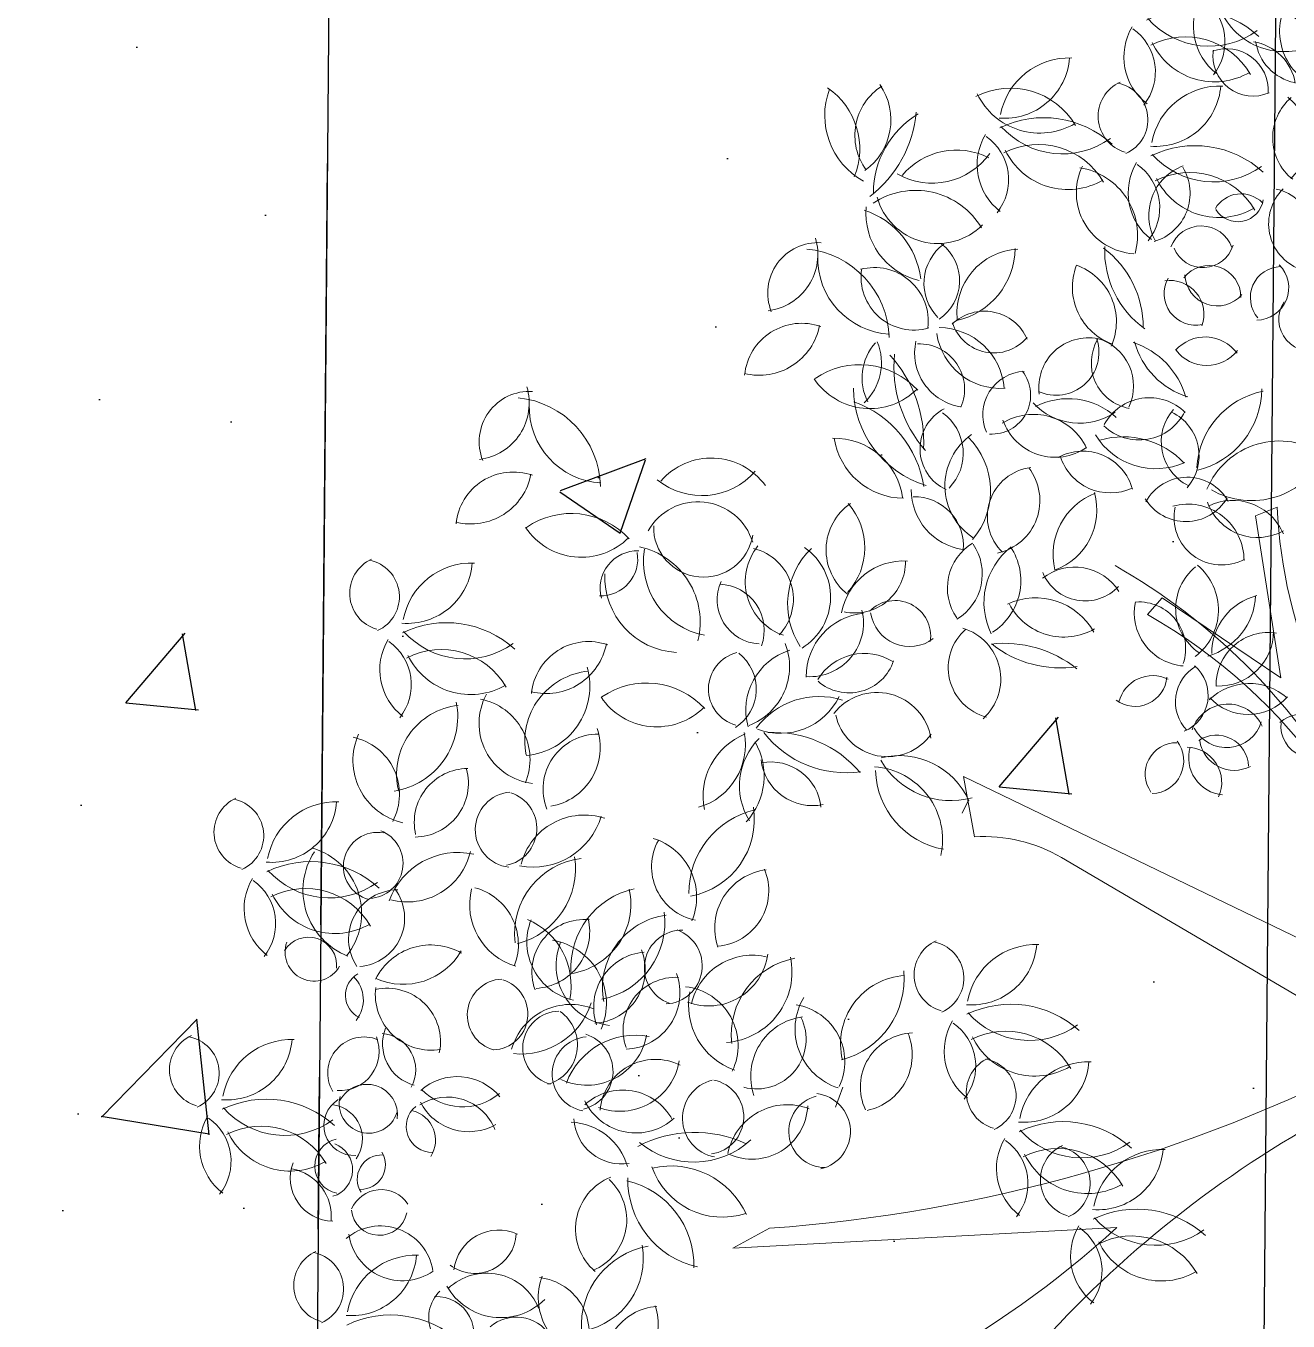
# Model space of a CAD drawing. Header units: millimetres. Extents: x 793 to 3159, y 750 to 2095.
# Drawn here: x 1288.646 to 1291.277, y 969.64 to 972.34 of the extents above; entities that cross this region are included whole.
import ezdxf

# ---------------------------------------------------------------- set-up
doc = ezdxf.new("R2010")
doc.units = ezdxf.units.MM
doc.linetypes.add('CENTER', pattern=[50.8, 31.75, -6.35, 6.35, -6.35])
doc.linetypes.add('CONTINUA', pattern=[0])
for name, color, linetype in [('A-MUEBLE', 9, 'Continuous'), ('A-PISOS', 252, 'Continuous'), ('A-TEXTO', 2, 'Continuous'), ('A-VEGETACION', 65, 'Continuous')]:
    doc.layers.add(name, color=color, linetype=linetype)
doc.layers.add('JUNTA DE CONTROL', color=7, linetype='Continuous', true_color=0xf43e0b)

# ---------------------------------------------------------------- blocks, each defined once
blk = doc.blocks.new('A$C15914C01')
at = {"layer": 'A-PISOS', "linetype": 'CONTINUA', "ltscale": 0.5}
h = blk.add_hatch(dxfattribs=at)
h.set_pattern_fill('AR-CONC', color=250, scale=0.01)
h.set_pattern_definition([(50, (-2174.8441, -711.9263), (1.8218467, -0.1593909), [0.1905, -2.0955]), (355, (-2174.8441, -711.9263), (-0.3524342, 1.9105685), [0.1524, -1.6764058]), (100.451445, (-2174.6923, -711.9396), (1.4694125, 1.7511775), [0.1619001, -1.7809024]), (46.1842, (-2174.844, -711.4183), (2.7107904, -0.4204233), [0.28575, -3.14325]), (96.63556, (-2174.6182, -711.4533), (2.3740413, 2.4742612), [0.2428502, -2.671356]), (351.18415, (-2174.844, -711.4183), (2.3740413, 2.4742612), [0.2285997, -2.5145973]), (21, (-2174.5901, -711.5453), (1.5161439, -1.022652), [0.1905, -2.0955]), (326, (-2174.5901, -711.5453), (0.6180203, 1.8418797), [0.1524, -1.6764]), (71.451445, (-2174.4638, -711.6305), (2.1341642, 0.8192277), [0.1619001, -1.7808994]), (37.5, (-2174.8441, -711.9263), (0.03088603, 0.84555039), [0, -1.65608, 0, -1.7018, 0, -1.68275]), (7.5, (-2174.8441, -711.9263), (0.66819663, 1.00180575), [0, -0.97028, 0, -1.61798, 0, -0.64135]), (327.5, (-2175.4105, -711.9263), (1.35590595, -0.05728744), [0, -0.635, 0, -1.9812, 0, -2.6289]), (317.5, (-2175.6645, -711.9263), (1.4812918, 0.2542649), [0, -0.8255, 0, -1.31572, 0, -1.8669])])
h.paths.add_polyline_path([(112.8168, -1.0022), (103.8168, -1.0012), (103.8168, -4.9051), (105.6526, -4.9051), (105.6526, -6.7051), (103.8168, -6.7051), (103.8164, -11.0577), (105.703, -11.0577), (105.7035, -23.5595), (105.5039, -23.5606), (105.504, -28.3052), (105.7174, -28.3076), (105.6917, -33.5263), (112.7332, -33.5285), (112.7377, -31.8357), (112.8168, -31.8361), (112.8168, -30.3928), (111.2788, -30.3928), (111.2788, -29.2428), (110.7788, -29.2428), (110.7788, -24.9928), (111.2788, -24.9928), (111.2788, -24.3928), (112.8168, -24.3928), (112.8168, -20.9354), (111.7938, -20.9354), (111.7938, -12.6454), (112.8168, -12.6454)])
at = {"layer": 'A-PISOS', "color": 250, "linetype": 'CONTINUA', "ltscale": 0.5}
blk.add_line((109.8168, -5.2046), (109.8168, -33.5304), dxfattribs=at)
blk = doc.blocks.new('XR-CONJUNTO$0$A$C458D45B7')
at = {"lineweight": 0, "extrusion": (-2.43104e-07, -5.45806e-06, 1)}
for p, q in [((-0.995, 0.4864), (-0.9832, 0.5121)), ((-1.2482, -0.1317), (-1.2336, -0.0892))]:
    blk.add_line(p, q, dxfattribs=at)
blk.add_lwpolyline([(0.1057, -1.746), (0.1681, -1.7494, -0.110183), (-0.0866, -0.95, -0.110183), (0.0225, -0.1181, 0.069274), (0.0548, -0.1083, -0.159056), (0.3751, -0.5382), (0.4313, -0.5098), (0.2694, -0.2414), (0.6188, -0.3643), (0.5483, -0.2962, -0.129481), (0.1024, -0.068, 0.184379), (0.1254, 0.0127), (0.8832, -0.1415), (0.8943, -0.0784), (0.1156, 0.0518, -0.487233), (0.1075, 0.0667, -0.157099), (0.4909, 0.4325), (0.4557, 0.4846), (0.2096, 0.2904), (0.2879, 0.6525), (0.2292, 0.5741, -0.1274), (0.063, 0.1098, -1.508538), (0.0487, 0.1166), (-0.0409, 1.3604), (-0.1014, 1.2588), (-0.0393, 0.4627, -0.187108), (-0.3498, 1.1361), (-0.3949, 1.1174), (-0.3356, 0.7801), (-0.586, 0.9428), (-0.6161, 0.9071, -0.222061), (-0.0345, 0.1193), (-0.0367, 0.1218), (-0.9935, 0.563), (-0.9683, 0.4373, -0.148996), (-0.7862, 0.3977), (-0.1177, 0.0214, -0.61159), (-0.1188, -0.006, -0.101655), (-1.381, -0.3864), (-1.4565, -0.4291), (-0.657, -0.3716, -0.12496), (-1.5382, -0.8654), (-1.5037, -0.924), (-0.968, -0.7054), (-1.2263, -1.1913), (-1.1801, -1.2004, -0.176723), (-0.0978, -0.0662, 0.164875), (-0.0374, -0.112, -0.122319), (-0.6656, -1.3725), (-0.6394, -1.3961), (-0.165, -0.7555, -0.101541), (-0.347, -1.7346), (-0.3067, -1.749), (-0.1198, -1.2235), (0.1057, -1.746)], format="xyb", close=True, dxfattribs=at)
at = {"lineweight": 0, "extrusion": (2.43104e-07, 5.45806e-06, -1)}
for centre, major_axis, start_param, end_param in [((-0.2372, 2.1306), (0.0929, 0.0846, 0), 2.963691, 4.711116), ((-0.4172, 2.0758), (0.0619, 0.0564, 0), 1.882964, 4.009811), ((-0.4714, 2.0024), (0.0589, -0.0646, 0), 3.521134, 5.485211), ((-0.4325, 2.0004), (0.0716, -0.0786, 0), 4.02893, 5.260687), ((-0.3105, 2.1233), (0.0764, 0.0696, 0), 2.495781, 3.712279), ((-0.9355, 2.0725), (0.0917, -0.1007, 0), -0.777492, 0.800951), ((-0.7983, 1.9196), (0.0977, -0.1073, 0), 2.477681, 3.902549), ((-1.1219, 1.8971), (0.0823, -0.0904, 0), 1.663538, 3.291746), ((-1.2998, 1.9265), (0.0962, 0.0876, 0), 0.12096, 1.668935), ((-0.9188, 1.843), (0.1055, -0.1158, 0), 3.38331, 4.908592), ((-0.6597, 1.9456), (0.0578, 0.0526, 0), 2.569534, 5.006064), ((-0.7114, 1.9376), (0.0521, -0.0572, 0), 4.051015, 6.582941), ((-0.6194, 2.0197), (0.0917, -0.1007, 0), -0.777492, 0.800951), ((-0.4822, 1.8669), (0.0977, -0.1073, 0), 2.477681, 3.902549), ((-1.152, 1.9381), (0.1152, 0.1049, 0), 2.795095, 4.221359), ((-1.3878, 1.8644), (0.1039, -0.1141, 0), 4.462982, 5.82067), ((-0.8615, 2.0515), (0.0974, -0.107, 0), 0.190237, 1.841773), ((-0.2631, 1.9078), (0.0742, -0.0815, 0), 1.389785, 3.157191), ((-0.4105, 1.9023), (0.0749, -0.0822, 0), 4.528164, 6.260856), ((-1.3634, 1.9626), (0.1662, -0.1825, 0), -0.763834, 0.071768), ((-0.8471, 1.7282), (0.156, 0.1421, 0), 4.983233, 6.17178), ((-1.009, 1.7783), (0.131, -0.1438, 0), 2.296813, 3.315554), ((-0.814, 2.036), (0.1269, 0.1155, 0), 1.666781, 3.133707), ((-0.8653, 1.841), (0.0909, 0.0828, 0), 2.943806, 4.400315), ((-1.0319, 1.8066), (0.0813, 0.074, 0), 6.042078, 7.680112), ((-0.8582, 1.7264), (0.1055, -0.1158, 0), 3.38331, 4.908592), ((-0.5311, 1.6755), (0.156, 0.1421, 0), 4.983233, 6.17178), ((-1.0291, 1.7206), (0.0995, -0.1093, 0), 2.987152, 4.333632), ((-0.8009, 1.9349), (0.0974, -0.107, 0), 0.190237, 1.841773), ((-0.498, 1.9833), (0.1269, 0.1155, 0), 1.666781, 3.133707), ((-1.0838, 1.9455), (0.0991, -0.1088, 0), -0.235546, 1.240656), ((-0.653, 1.7863), (0.0858, -0.0942, 0), 0.781255, 2.741725), ((-0.5493, 1.7883), (0.0909, 0.0828, 0), 2.943806, 4.400315), ((-0.7159, 1.7539), (0.0813, 0.074, 0), 6.042078, 7.680112), ((-0.5178, 1.7413), (0.0819, 0.0746, 0), 3.373512, 5.073607), ((-0.5421, 1.6737), (0.1055, -0.1158, 0), 3.38331, 4.908592), ((-0.6478, 1.7849), (0.0704, -0.0773, 0), -1.40138, 0.435272), ((-0.7937, 1.6949), (0.096, -0.1054, 0), 4.01839, 5.703394), ((-0.4848, 1.8822), (0.0974, -0.107, 0), 0.190237, 1.841773), ((-1.1128, 1.6223), (0.1187, 0.1081, 0), 4.848797, 6.466165), ((-0.4359, 1.7257), (0.0419, -0.046, 0), 2.826188, 4.650454), ((-0.2766, 1.7286), (0.0686, -0.0753, 0), 1.097202, 3.081073), ((-0.3848, 1.6998), (0.0683, -0.0751, 0), 4.086773, 6.202249), ((-1.0695, 1.804), (0.097, 0.0883, 0), 1.500249, 3.596824), ((-0.4438, 1.7833), (0.0397, 0.0362, 0), 0.868721, 3.311423), ((-1.0739, 1.736), (0.1068, 0.0973, 0), 2.523636, 3.952007), ((-1.273, 1.5741), (0.1281, 0.1167, 0), 5.751999, 6.8786), ((-0.5176, 1.6517), (0.0501, 0.0456, 0), 4.224988, 6.658395), ((-1.4355, 1.6437), (0.0877, 0.0799, 0), 0.433013, 2.162826), ((-0.5147, 1.6977), (0.0439, -0.0482, 0), -0.56334, 1.901924), ((-1.3147, 1.5651), (0.0708, -0.0777, 0), 1.912634, 3.921497), ((-1.3553, 1.4666), (0.1282, -0.1407, 0), 3.959959, 5.407863), ((-0.9938, 1.5913), (0.068, -0.0746, 0), 1.509031, 3.230067), ((-1.1165, 1.5946), (0.0711, 0.0647, 0), 6.086583, 7.987859), ((-0.8905, 1.5304), (0.0904, -0.0993, 0), 2.180836, 3.805257), ((-1.0613, 1.664), (0.1148, 0.1045, 0), 0.729589, 2.076019), ((-0.8419, 1.502), (0.1388, -0.1524, 0), 4.502869, 5.43636), ((-0.5182, 1.668), (0.1486, 0.1354, 0), 2.914364, 3.903954), ((-1.1585, 1.6403), (0.1171, 0.1066, 0), 2.346008, 3.897533), ((-1.1966, 1.5079), (0.0832, 0.0758, 0), 5.174415, 7.124419), ((-0.6595, 1.5891), (0.0929, 0.0846, 0), 2.627043, 4.223783), ((-0.8165, 1.5144), (0.0838, -0.0921, 0), 4.193796, 5.852843), ((-0.4997, 1.5714), (0.0445, -0.0489, 0), 2.944219, 5.44265), ((-0.3491, 1.5731), (0.0478, 0.0436, 0), 3.148251, 5.403679), ((-0.4013, 1.5925), (0.0497, 0.0453, 0), 6.214944, 8.566879), ((-1.1158, 1.6017), (0.0814, 0.0742, 0), 2.006107, 4.023111), ((-0.528, 1.5782), (0.0442, -0.0486, 0), 0.500448, 2.802096), ((-0.5802, 1.5341), (0.0521, 0.0474, 0), 5.268129, 7.350204), ((-0.4837, 1.6205), (0.0498, 0.0453, 0), 1.422714, 3.822562), ((-0.2882, 1.5286), (0.0442, -0.0485, 0), 0.255526, 2.887943), ((-0.9659, 1.4359), (0.0722, 0.0658, 0), 4.673764, 6.588465), ((-1.4365, 1.5191), (0.0859, -0.0944, 0), -0.662987, 0.966479), ((-1.3455, 1.3817), (0.0886, 0.0806, 0), 3.960448, 5.771942), ((-1.0597, 1.3608), (0.1011, 0.0921, 0), 5.439001, 6.928596), ((-0.9481, 1.5375), (0.061, -0.067, 0), -0.150992, 1.981102), ((-0.7482, 1.3789), (0.0762, 0.0694, 0), 3.722819, 5.63009), ((-0.5052, 1.4057), (0.0555, -0.061, 0), 3.014721, 4.80292), ((-1.1108, 1.3917), (0.0808, 0.0736, 0), 3.386603, 4.597162), ((-1.2939, 1.4198), (0.0841, 0.0766, 0), 0.322787, 1.54187), ((-0.9978, 1.4459), (0.084, 0.0765, 0), 2.436245, 4.083302), ((-1.1007, 1.3682), (0.0639, -0.0701, 0), 3.828768, 5.840055), ((-0.9337, 1.5074), (0.0992, 0.0904, 0), 2.220183, 3.713936), ((-0.8167, 1.4505), (0.0603, -0.0662, 0), -1.159685, 1.145202), ((-0.6463, 1.4317), (0.0714, 0.0651, 0), 2.477016, 4.406547), ((-0.7569, 1.3812), (0.0694, -0.0762, 0), 4.137529, 5.870655), ((-0.704, 1.3144), (0.1119, -0.1229, 0), 4.171907, 5.160271), ((-0.4956, 1.5206), (0.1106, -0.1214, 0), 1.015052, 2.030709), ((-0.5034, 1.5093), (0.0542, -0.0596, 0), -0.192693, 1.638897), ((-1.2224, 1.2529), (0.1215, 0.1107, 0), 4.829964, 6.260834), ((-1.3566, 1.2537), (0.1802, -0.1979, 0), 4.689281, 5.487505), ((-0.8903, 1.4189), (0.1777, -0.1951, 0), 1.569254, 2.391962), ((-0.8763, 1.3191), (0.0611, -0.0671, 0), 1.879129, 3.811135), ((-0.949, 1.3586), (0.0599, 0.0546, 0), 0.054114, 2.354051), ((-1.205, 1.4659), (0.1033, 0.094, 0), 1.507007, 3.274527), ((-0.5633, 1.3809), (0.1309, 0.1192, 0), 0.733394, 2.059133), ((-1.9106, 1.2442), (0.0708, -0.0777, 0), 1.912634, 3.921497), ((-2.0314, 1.3228), (0.0877, 0.0799, 0), 0.433013, 2.162826), ((-1.0243, 1.3738), (0.1579, 0.1438, 0), 2.583302, 3.854955), ((-0.787, 1.2057), (0.1099, 0.1001, 0), 4.957677, 6.173301), ((-0.6187, 1.2527), (0.0789, 0.0718, 0), 4.358962, 6.212976), ((-0.3474, 1.2096), (0.1268, 0.1155, 0), 3.913737, 5.238547), ((-1.9513, 1.1457), (0.1282, -0.1407, 0), 3.959959, 5.407863), ((-1.3079, 1.1276), (0.1656, 0.1508, 0), 5.778144, 6.851017), ((-1.0024, 1.2462), (0.0696, 0.0634, 0), 2.725223, 4.948788), ((-0.8592, 1.1981), (0.0824, -0.0904, 0), 3.301613, 4.995181), ((-0.767, 1.4362), (0.0892, -0.098, 0), 0.126513, 1.545739), ((-0.6424, 1.3776), (0.0718, -0.0789, 0), -0.389637, 1.478935), ((-0.4919, 1.2698), (0.0755, 0.0688, 0), 2.758842, 4.586416), ((-0.6154, 1.2384), (0.0679, -0.0745, 0), 4.313629, 6.154081), ((-1.7544, 1.3194), (0.1171, 0.1066, 0), 2.346008, 3.897533), ((-1.1102, 1.2347), (0.07, -0.0768, 0), 4.485205, 6.206033), ((-0.8168, 1.3464), (0.0849, 0.0773, 0), 1.683404, 3.531065), ((-0.9137, 1.1706), (0.0958, 0.0873, 0), 2.860422, 4.82661), ((-1.1043, 1.1567), (0.1156, 0.1052, 0), 6.209025, 7.712616), ((-0.6071, 1.3584), (0.0989, -0.1086, 0), 0.294169, 1.747426), ((-0.67, 1.1032), (0.1171, -0.1285, 0), 3.576093, 4.681646), ((-0.3449, 1.1103), (0.1211, 0.1103, 0), 4.257347, 6.034635), ((-1.2724, 1.12), (0.1058, 0.0963, 0), 5.403044, 6.867191), ((-1.1305, 1.2878), (0.1089, 0.0992, 0), 2.299701, 3.713789), ((-0.7554, 1.1381), (0.0794, 0.0723, 0), 4.933114, 6.739463), ((-0.4065, 1.3168), (0.1132, -0.1243, 0), -0.424739, 1.243343), ((-1.5286, 1.0775), (0.094, -0.1032, 0), 3.007891, 4.802385), ((-0.7001, 1.2689), (0.0737, -0.0809, 0), 0.29539, 1.986601), ((-1.5522, 1.2853), (0.1086, 0.0989, 0), 1.431238, 2.976463), ((-0.8507, 1.1073), (0.0693, -0.0761, 0), 1.484213, 3.740786), ((-0.9567, 1.1387), (0.0754, -0.0828, 0), -1.507027, 0.507296), ((-0.5369, 1.0974), (0.0658, -0.0722, 0), 2.786116, 4.927942), ((-2.0324, 1.1982), (0.0859, -0.0944, 0), -0.662987, 0.966479), ((-1.9414, 1.0608), (0.0886, 0.0806, 0), 3.960448, 5.771942), ((-0.9869, 1.1611), (0.0852, -0.0935, 0), 0.871539, 2.291423), ((-1.1048, 1.0417), (0.0689, -0.0757, 0), 3.841411, 5.517894), ((-0.6777, 1.0309), (0.0927, -0.1017, 0), 2.059504, 3.492689), ((-0.8596, 1.1211), (0.0902, -0.099, 0), -1.122903, 0.372254), ((-0.5413, 1.2019), (0.067, -0.0735, 0), -0.319303, 1.742731), ((-0.5342, 1.0219), (0.0789, -0.0866, 0), 3.594028, 5.438478), ((-0.3918, 1.1823), (0.0816, 0.0743, 0), 1.780436, 3.521944), ((-0.4409, 1.0338), (0.0849, 0.0773, 0), 4.975327, 6.602725), ((-1.8183, 0.932), (0.1215, 0.1107, 0), 4.829964, 6.260834), ((-1.5552, 1.0062), (0.0882, 0.0803, 0), 4.376918, 6.706693), ((-1.1709, 1.0321), (0.0792, -0.087, 0), 1.388174, 3.260866), ((-1.3462, 1.0335), (0.0931, -0.1023, 0), 4.706547, 6.175138), ((-0.4653, 1.1127), (0.0669, -0.0734, 0), 0.220103, 2.505457), ((-1.8009, 1.145), (0.1033, 0.094, 0), 1.507007, 3.274527), ((-1.5448, 1.0724), (0.07, -0.0769, 0), -0.68977, 2.320487), ((-1.7087, 0.8718), (0.1187, 0.1081, 0), 5.646964, 7.247292), ((-1.3376, 0.9627), (0.0874, 0.0796, 0), 2.623712, 4.545795), ((-1.4637, 0.924), (0.0733, -0.0805, 0), 4.103585, 6.187534), ((-1.2062, 0.9183), (0.1081, -0.1187, 0), 1.708503, 3.098877), ((-1.4021, 0.9296), (0.0841, -0.0923, 0), 4.461105, 6.452023), ((-0.9253, 0.9573), (0.0806, 0.0734, 0), 3.252058, 4.890122), ((-1.0725, 0.9836), (0.0744, -0.0817, 0), -1.448474, 0.171544), ((-0.8112, 0.9288), (0.0985, -0.1082, 0), 1.831021, 3.199634), ((-1.0088, 0.9708), (0.0857, -0.0941, 0), -1.436373, 0.154478), ((-1.6798, 0.9428), (0.0579, 0.0528, 0), 3.59556, 5.460531), ((-1.758, 1.0028), (0.052, -0.0571, 0), -1.020319, 0.753739), ((-1.5119, 1.0019), (0.116, 0.1056, 0), 2.481573, 4.024265), ((-1.1243, 0.8789), (0.0882, -0.0968, 0), 2.464608, 3.925538), ((-1.2285, 1.0053), (0.0712, -0.0782, 0), -0.876513, 0.931251), ((-0.7677, 0.8949), (0.0731, -0.0803, 0), 3.198476, 4.872149), ((-1.2994, -0.1212), (0.8654, -0.9503, 0), 4.378102, 4.910694), ((-0.4465, 0.923), (0.0749, -0.0823, 0), 1.32027, 3.186102), ((-0.5895, 0.9174), (0.0895, 0.0815, 0), 6.126458, 7.932014), ((-2.2017, 0.923), (0.0578, 0.0526, 0), 2.569534, 5.006064), ((-2.2534, 0.9149), (0.0521, -0.0572, 0), 4.051015, 6.582941), ((-2.1614, 0.9971), (0.0917, -0.1007, 0), -0.777492, 0.800951), ((-2.0242, 0.8443), (0.0977, -0.1073, 0), 2.477681, 3.902549), ((-0.7486, 1.0286), (0.0705, 0.0642, 0), 1.468367, 3.471663), ((-1.5907, 0.9688), (0.1171, 0.1066, 0), 2.346008, 3.897533), ((-1.4213, 0.9238), (0.0622, -0.0683, 0), 0.774082, 2.712763), ((-1.5101, 0.8588), (0.0644, -0.0707, 0), 3.891716, 5.781765), ((-0.8473, 0.8001), (0.102, 0.0929, 0), 4.995087, 6.501391), ((-0.5291, 0.9546), (0.0926, -0.1017, 0), -0.802808, 0.441154), ((-0.3565, 0.8309), (0.0837, -0.0919, 0), 2.2894, 3.618387), ((-1.1416, 0.8526), (0.055, 0.0501, 0), 4.642334, 7.153075), ((-0.7921, 0.9853), (0.0947, 0.0863, 0), 1.770281, 3.378964), ((-0.5325, 0.9125), (0.0823, 0.075, 0), 2.376211, 4.070976), ((-0.6329, 0.8358), (0.0657, -0.0721, 0), 3.796937, 5.756321), ((-1.1915, 0.7669), (0.0989, 0.0901, 0), 3.859278, 5.326746), ((-1.3201, 0.8772), (0.083, 0.0756, 0), 0.485033, 2.348613), ((-1.1122, 0.9137), (0.0553, -0.0607, 0), 0.075932, 2.150784), ((-2.073, 0.6529), (0.156, 0.1421, 0), 4.983233, 6.17178), ((-0.9236, 0.7908), (0.0783, 0.0713, 0), 2.537905, 4.724515), ((-1.0304, 0.7652), (0.0746, -0.0819, 0), 4.155282, 6.27321), ((-0.3606, 0.7645), (0.0814, 0.0741, 0), 3.845357, 5.580639), ((-0.4679, 0.8761), (0.0776, -0.0852, 0), -0.841343, 0.75028), ((-2.0399, 0.9606), (0.1269, 0.1155, 0), 1.666781, 3.133707), ((-0.9096, 0.5988), (0.1798, 0.1637, 0), 5.321024, 6.105533), ((-0.7999, 1.0231), (0.1551, -0.1703, 0), 0.56769, 1.386681), ((-2.0913, 0.7657), (0.0909, 0.0828, 0), 2.943806, 4.400315), ((-2.2578, 0.7313), (0.0813, 0.074, 0), 6.042078, 7.680112), ((-2.0841, 0.651), (0.1055, -0.1158, 0), 3.38331, 4.908592), ((-1.8687, 0.8476), (0.0859, -0.0944, 0), -0.662987, 0.966479), ((-1.7777, 0.7102), (0.0886, 0.0806, 0), 3.960448, 5.771942), ((-1.4502, 0.7368), (0.0579, 0.0527, 0), 2.56896, 5.189701), ((-1.5233, 0.7352), (0.0699, 0.0637, 0), 6.091264, 8.002318), ((-1.319, 0.6954), (0.0881, -0.0967, 0), 2.021869, 3.557154), ((-1.4919, 0.7831), (0.0973, 0.0886, 0), 0.348363, 1.921752), ((-1.2031, 0.7027), (0.0835, 0.076, 0), 4.405561, 5.99158), ((-2.0268, 0.8596), (0.0974, -0.107, 0), 0.190237, 1.841773), ((-1.2371, 0.8308), (0.066, -0.0725, 0), -0.528936, 1.44036), ((-0.4695, 0.7279), (0.0631, 0.0575, 0), 3.093643, 4.913444), ((-0.568, 0.7397), (0.0601, 0.0547, 0), 6.142274, 8.177719), ((-1.7627, 0.6224), (0.1084, 0.0988, 0), 3.669788, 5.33772), ((-1.9208, 0.7342), (0.1072, 0.0976, 0), 0.442262, 2.206763), ((-1.6546, 0.5814), (0.1215, 0.1107, 0), 4.829964, 6.260834), ((-0.64, 0.782), (0.0449, -0.0493, 0), -0.767638, 1.35419), ((-0.6021, 0.7082), (0.0485, -0.0532, 0), 2.531519, 4.330464), ((-0.3992, 0.6485), (0.08, -0.0879, 0), 3.083668, 4.58896), ((-1.2947, 0.5609), (0.1099, -0.1207, 0), 2.931222, 4.165062), ((-1.175, 0.6208), (0.0842, 0.0767, 0), 4.522013, 6.842572), ((-0.4046, 0.8123), (0.0738, -0.081, 0), -0.123645, 1.540151), ((-1.8791, 0.6577), (0.0933, 0.085, 0), 2.40732, 4.363917), ((-2.0263, 0.5794), (0.0866, -0.0951, 0), 4.058135, 5.821951), ((-1.6372, 0.7944), (0.1033, 0.094, 0), 1.507007, 3.274527), ((-1.3789, 0.7812), (0.1001, 0.0911, 0), 1.169823, 2.653237), ((-0.4438, 0.6455), (0.0579, 0.0527, 0), 4.184928, 6.579797), ((-0.2886, 0.6341), (0.0527, 0.048, 0), 4.72306, 6.97036), ((-2.031, 0.549), (0.1066, 0.0971, 0), 3.614858, 5.324604), ((-2.207, 0.6655), (0.1058, -0.1161, 0), -1.044216, 0.564097), ((-1.1544, 0.7122), (0.0821, 0.0748, 0), 1.33266, 3.64214), ((-0.448, 0.709), (0.0512, -0.0562, 0), -0.553543, 1.806438), ((-0.2677, 0.6813), (0.0491, 0.0447, 0), 1.390878, 3.965269), ((-1.8764, 0.6077), (0.084, -0.0923, 0), -1.172702, 0.548866), ((-1.3859, 0.4132), (0.1577, -0.1732, 0), 3.805634, 4.734842), ((-0.467, 0.5911), (0.0499, 0.0454, 0), 4.855946, 6.96347), ((-2.1336, 0.5756), (0.0897, -0.0984, 0), 0.939726, 2.715407), ((-2.2892, 0.5026), (0.0814, -0.0893, 0), 4.062449, 5.922904), ((-1.7543, 0.5224), (0.0851, 0.0775, 0), 3.49197, 5.441026), ((-1.3953, 0.5139), (0.0945, -0.1038, 0), 2.094299, 3.479864), ((-1.5856, 0.6185), (0.0918, -0.1008, 0), -1.038185, 0.431861), ((-1.3219, 0.5377), (0.0932, -0.1023, 0), 1.735743, 3.08508), ((-1.5511, 0.5541), (0.0956, -0.105, 0), -1.374011, -0.106904), ((-1.2427, 0.7828), (0.1459, -0.1602, 0), 0.576584, 1.630167), ((-0.5502, 0.5762), (0.0437, -0.048, 0), 1.66898, 3.880303), ((-0.6035, 0.6024), (0.046, -0.0505, 0), -1.501293, 0.682109), ((-0.5286, 0.559), (0.0543, 0.0494, 0), 5.447315, 7.423476), ((-0.4468, 0.6123), (0.0579, 0.0527, 0), 2.388416, 4.14107), ((-0.431, 0.6584), (0.0537, 0.0489, 0), 1.806584, 3.716335), ((-1.126, 0.4438), (0.1078, -0.1184, 0), 3.628927, 5.00712), ((-1.3093, 0.6043), (0.0727, -0.0798, 0), 0.510549, 2.173634), ((-1.3938, 0.4807), (0.0708, -0.0777, 0), 3.680969, 5.33081), ((-1.1874, 0.4272), (0.1129, 0.1028, 0), 5.505124, 7.21995), ((-1.0048, 0.5807), (0.1277, 0.1163, 0), 2.469871, 3.829802), ((-1.0221, 0.6813), (0.114, -0.1251, 0), 0.456973, 1.764511), ((-2.0245, 0.4486), (0.0829, 0.0755, 0), 3.634893, 5.426724), ((-2.1377, 0.5282), (0.0831, 0.0757, 0), 0.456725, 2.280221), ((-1.9306, 0.4349), (0.0529, -0.0581, 0), 0.8313, 3.777278), ((-2.4755, 0.4198), (0.0578, 0.0526, 0), 2.569534, 5.006064), ((-2.5272, 0.4117), (0.0521, -0.0572, 0), 4.051015, 6.582941), ((-2.4352, 0.4939), (0.0917, -0.1007, 0), -0.777492, 0.800951), ((-2.298, 0.3411), (0.0977, -0.1073, 0), 2.477681, 3.902549), ((-1.9592, 0.4368), (0.0578, 0.0526, 0), 5.742434, 8.380981), ((-1.5906, 0.4624), (0.1096, -0.1203, 0), -1.007912, 0.539339), ((-1.8908, 0.5069), (0.1006, -0.1105, 0), -0.557673, 0.903433), ((-1.7798, 0.332), (0.0917, -0.1007, 0), 2.542349, 4.180904), ((-1.3838, 0.3125), (0.1316, 0.1198, 0), 3.858538, 5.206055), ((-2.2117, 0.3532), (0.0525, 0.0478, 0), 2.544793, 5.610841), ((-2.2315, 0.3591), (0.0541, 0.0492, 0), 5.802789, 8.527903), ((-1.5272, 0.3648), (0.0836, 0.0762, 0), 2.482899, 4.371926), ((-1.6734, 0.2989), (0.0948, 0.0863, 0), 5.731832, 7.400577), ((-2.2189, 0.3033), (0.0991, -0.1088, 0), 1.094465, 2.867407), ((-2.3837, 0.2526), (0.0948, -0.1041, 0), 4.141693, 6.115198), ((-2.0417, 0.2331), (0.1126, 0.1025, 0), 4.205079, 5.650347), ((-2.1511, 0.4158), (0.1003, 0.0913, 0), 0.947405, 2.54529), ((-1.9608, 0.3535), (0.1091, -0.1198, 0), -0.998585, 0.46704), ((-2.3468, 0.1497), (0.156, 0.1421, 0), 4.983233, 6.17178), ((-1.7644, 0.2204), (0.107, -0.1175, 0), 2.177236, 3.734769), ((-1.3839, 0.2396), (0.0906, 0.0825, 0), 3.532516, 5.308814), ((-1.5114, 0.3153), (0.0783, -0.086, 0), -1.247098, 0.63448), ((-2.3137, 0.4574), (0.1269, 0.1155, 0), 1.666781, 3.133707), ((-2.3579, 0.1478), (0.1055, -0.1158, 0), 3.38331, 4.908592), ((-2.365, 0.2625), (0.0909, 0.0828, 0), 2.943806, 4.400315), ((-2.5316, 0.2281), (0.0813, 0.074, 0), 6.042078, 7.680112), ((-2.1667, 0.2027), (0.069, -0.0757, 0), 1.700455, 3.862711), ((-2.2541, 0.2446), (0.0681, -0.0747, 0), -1.486479, 0.643735), ((-1.8849, 0.2792), (0.0985, 0.0897, 0), 2.570181, 4.112123), ((-2.0369, 0.194), (0.0821, -0.0902, 0), 4.120954, 5.79621), ((-1.6359, 0.1522), (0.1137, -0.1249, 0), 2.235527, 3.64207), ((-1.828, 0.2811), (0.0982, -0.1079, 0), -1.066796, 0.579125), ((-2.3006, 0.3564), (0.0974, -0.107, 0), 0.190237, 1.841773), ((-1.773, 0.2036), (0.0838, -0.092, 0), 0.938425, 2.670205), ((-1.9542, 0.1092), (0.1114, 0.1014, 0), 5.843306, 7.1953), ((-1.7771, 0.1415), (0.0805, 0.0733, 0), 3.50958, 5.539448), ((-1.8855, 0.2233), (0.0799, -0.0877, 0), -1.078933, 0.661818), ((-1.5851, 0.1111), (0.1031, -0.1132, 0), 2.104521, 3.72961), ((-1.7735, 0.244), (0.1205, 0.1097, 0), 0.584753, 2.09731), ((-1.5729, 0.1533), (0.0529, -0.0581, 0), 1.070278, 3.886146), ((-1.6105, 0.1567), (0.0588, 0.0536, 0), 5.779048, 8.517385), ((-1.0109, 0.1489), (0.0578, 0.0526, 0), 2.569534, 5.006064), ((-1.0627, 0.1409), (0.0521, -0.0572, 0), 4.051015, 6.582941), ((-0.8334, 0.0702), (0.0977, -0.1073, 0), 2.477681, 3.902549), ((-2.3403, 0.1724), (0.0409, -0.0449, 0), -0.342253, 2.640209), ((-2.3516, 0.1445), (0.0433, 0.0395, 0), 4.405228, 7.107621), ((-2.0952, 0.0628), (0.0867, -0.0952, 0), 2.755784, 4.384252), ((-1.8626, 0.0737), (0.0986, 0.0898, 0), 5.589447, 7.418726), ((-1.7093, 0.1562), (0.085, -0.0934, 0), 0.84125, 2.679851), ((-1.7611, 0.1457), (0.075, -0.0824, 0), -1.233229, 0.665703), ((-0.9706, 0.2231), (0.0917, -0.1007, 0), -0.777492, 0.800951), ((-2.1561, 0.2479), (0.094, -0.1032, 0), -0.330169, 1.139478), ((-1.6406, 0.0702), (0.0775, -0.0851, 0), 1.967447, 3.775341), ((-1.5183, 0.199), (0.0918, 0.0836, 0), 0.850399, 2.654203), ((-1.4242, 0.0518), (0.0965, 0.0879, 0), 4.088853, 5.676926), ((-1.3054, 0.0183), (0.1095, -0.1202, 0), 2.18056, 3.675332), ((-1.491, 0.1462), (0.1089, 0.0992, 0), 0.508664, 2.217173), ((-1.6938, 0.0986), (0.079, -0.0868, 0), -1.205895, 0.674202), ((-1.0969, 0.0033), (0.1057, 0.0963, 0), 3.628586, 5.368015), ((-1.2838, 0.1353), (0.1288, 0.1173, 0), 0.623729, 2.037745), ((-2.2216, 0.0843), (0.0383, 0.0349, 0), 2.756177, 4.901581), ((-2.3039, 0.0732), (0.0502, 0.0457, 0), 6.199619, 7.682941), ((-1.9436, 0.0479), (0.0556, 0.0507, 0), 2.564177, 5.390176), ((-1.9675, 0.0498), (0.0553, 0.0504, 0), 5.73831, 8.527623), ((-1.5836, 0.0234), (0.074, -0.0813, 0), 1.953075, 3.913454), ((-1.5768, -0.009), (0.0832, -0.0914, 0), 3.974368, 5.88006), ((-2.0951, 0.0884), (0.0783, -0.086, 0), 0.548016, 2.416151), ((-2.1847, -0.0116), (0.0748, -0.0822, 0), 3.639954, 5.646742), ((-1.4148, 0.0783), (0.0966, -0.106, 0), 1.05491, 2.488412), ((-1.2061, 0.0326), (0.0954, 0.0869, 0), 2.600322, 4.397244), ((-0.8823, -0.1212), (0.156, 0.1421, 0), 4.983233, 6.17178), ((-1.8012, -0.0552), (0.0947, 0.0862, 0), 4.137101, 5.82022), ((-1.9077, 0.1207), (0.1031, -0.1133, 0), -0.54027, 0.827062), ((-1.8248, -0.0188), (0.0571, 0.052, 0), 2.545534, 5.407211), ((-1.8736, -0.0129), (0.0576, -0.0633, 0), 4.477879, 6.718402), ((-1.4151, 0.007), (0.0696, -0.0765, 0), -1.317396, 0.981411), ((-1.3009, -0.0677), (0.0841, -0.0923, 0), 1.964098, 3.725905), ((-1.35, -0.0384), (0.0886, 0.0807, 0), 5.585887, 7.449107), ((-0.8492, 0.1866), (0.1269, 0.1155, 0), 1.666781, 3.133707), ((-0.8933, -0.123), (0.1055, -0.1158, 0), 3.38331, 4.908592), ((-0.9005, -0.0084), (0.0909, 0.0828, 0), 2.943806, 4.400315), ((-1.0671, -0.0428), (0.0813, 0.074, 0), 6.042078, 7.680112), ((-2.2319, -0.0783), (0.0509, -0.0558, 0), 1.762306, 4.258029), ((-2.1055, -0.0151), (0.0598, -0.0657, 0), 0.979226, 2.673692), ((-2.1998, -0.0703), (0.0508, -0.0558, 0), 3.933313, 5.938936), ((-1.7618, -0.0715), (0.0525, -0.0576, 0), 0.898013, 3.77079), ((-1.7698, 0.0321), (0.094, 0.0856, 0), 0.901171, 2.725838), ((-1.6654, -0.1418), (0.1029, -0.113, 0), 2.645045, 4.055204), ((-1.794, -0.0666), (0.0546, -0.0599, 0), 4.168072, 6.758384), ((-1.0843, -0.0862), (0.0758, -0.0832, 0), 1.855461, 3.828142), ((-1.2081, -0.0216), (0.0796, -0.0874, 0), -1.245321, 0.514479), ((-0.8361, 0.0855), (0.0974, -0.107, 0), 0.190237, 1.841773), ((-2.5594, -0.0771), (0.0578, 0.0526, 0), 2.569534, 5.006064), ((-2.6111, -0.0852), (0.0521, -0.0572, 0), 4.051015, 6.582941), ((-2.5191, -0.003), (0.0917, -0.1007, 0), -0.777492, 0.800951), ((-2.3819, -0.1559), (0.0977, -0.1073, 0), 2.477681, 3.902549), ((-2.2829, -0.0338), (0.055, -0.0604, 0), -1.227345, 0.788989), ((-0.8977, -0.0939), (0.0578, 0.0526, 0), 2.569534, 5.006064), ((-0.9494, -0.1019), (0.0521, -0.0572, 0), 4.051015, 6.582941), ((-0.7202, -0.1726), (0.0977, -0.1073, 0), 2.477681, 3.902549), ((-1.6995, -0.0227), (0.0928, 0.0845, 0), 0.879757, 2.653061), ((-1.6228, -0.1543), (0.078, -0.0856, 0), 2.376566, 4.323843), ((-0.8574, -0.0197), (0.0917, -0.1007, 0), -0.777492, 0.800951), ((-2.0356, -0.1968), (0.0849, 0.0774, 0), 4.711605, 6.317931), ((-1.4846, -0.159), (0.0552, -0.0606, 0), 0.908976, 3.617216), ((-1.5171, -0.1563), (0.0527, -0.0579, 0), 4.069108, 6.860513), ((-2.2243, -0.1653), (0.0472, 0.043, 0), 4.36075, 7.132577), ((-1.6899, -0.2214), (0.087, 0.0792, 0), 4.695585, 6.505535), ((-1.2958, -0.1832), (0.0538, -0.0591, 0), 3.987262, 6.769538), ((-2.4307, -0.3472), (0.156, 0.1421, 0), 4.983233, 6.17178), ((-2.2507, -0.1874), (0.0465, 0.0423, 0), 2.233298, 4.88178), ((-2.2208, -0.1416), (0.0415, -0.0456, 0), -0.541621, 2.532765), ((-2.0561, -0.2329), (0.0798, 0.0727, 0), 4.88073, 6.617754), ((-2.0272, -0.0257), (0.0802, -0.0881, 0), 0.021045, 1.524602), ((-1.6651, -0.0744), (0.0875, 0.0797, 0), 1.54916, 3.411748), ((-1.3457, -0.2549), (0.0938, 0.0854, 0), 4.062794, 5.7981), ((-1.422, -0.127), (0.0858, 0.0782, 0), 0.763017, 2.722038), ((-1.2687, -0.1822), (0.0509, -0.0559, 0), 0.721621, 3.617737), ((-2.3976, -0.0395), (0.1269, 0.1155, 0), 1.666781, 3.133707), ((-2.3042, -0.2166), (0.0483, -0.053, 0), 4.015547, 6.050187), ((-2.0875, -0.1867), (0.0366, -0.0402, 0), 0.711319, 3.169675), ((-2.1436, -0.2166), (0.0427, -0.0469, 0), 4.116433, 5.99396), ((-2.0133, -0.0827), (0.0765, -0.084, 0), 0.204968, 1.815858), ((-0.769, -0.364), (0.156, 0.1421, 0), 4.983233, 6.17178), ((-2.4489, -0.2344), (0.0909, 0.0828, 0), 2.943806, 4.400315), ((-2.6155, -0.2689), (0.0813, 0.074, 0), 6.042078, 7.680112), ((-2.4418, -0.3491), (0.1055, -0.1158, 0), 3.38331, 4.908592), ((-1.8013, -0.3004), (0.086, -0.0944, 0), 3.905045, 5.15415), ((-1.6932, -0.1581), (0.0739, 0.0673, 0), 2.131785, 3.802335), ((-1.5359, -0.4435), (0.188, 0.1712, 0), 4.948121, 5.869218), ((-0.7359, -0.0562), (0.1269, 0.1155, 0), 1.666781, 3.133707), ((-0.7801, -0.3658), (0.1055, -0.1158, 0), 3.38331, 4.908592), ((-2.3845, -0.1405), (0.0974, -0.107, 0), 0.190237, 1.841773), ((-1.5446, -0.0745), (0.1307, 0.119, 0), 1.552191, 2.984983), ((-0.7872, -0.2512), (0.0909, 0.0828, 0), 2.943806, 4.400315), ((-0.9538, -0.2856), (0.0813, 0.074, 0), 6.042078, 7.680112), ((-0.7399, -0.2734), (0.0578, 0.0526, 0), 2.569534, 5.006064), ((-0.7917, -0.2815), (0.0521, -0.0572, 0), 4.051015, 6.582941), ((-0.6996, -0.1993), (0.0917, -0.1007, 0), -0.777492, 0.800951), ((-0.5624, -0.3521), (0.0977, -0.1073, 0), 2.477681, 3.902549), ((-2.2732, -0.2729), (0.0428, 0.039, 0), 2.497814, 5.20727), ((-2.3097, -0.2811), (0.0389, -0.0427, 0), 4.224328, 6.709801), ((-2.2354, -0.2693), (0.0347, -0.0381, 0), -1.383943, 0.731452), ((-0.7228, -0.1573), (0.0974, -0.107, 0), 0.190237, 1.841773), ((-2.2916, -0.2978), (0.0606, -0.0666, 0), 0.737383, 2.650506), ((-2.1916, -0.2985), (0.0373, 0.0339, 0), 3.28496, 5.487327), ((-1.4822, -0.2092), (0.1151, 0.1048, 0), 1.972626, 3.529352), ((-1.5858, -0.4333), (0.1281, 0.1166, 0), 5.209395, 6.575768), ((-2.3957, -0.3799), (0.0681, -0.0747, 0), 4.052293, 5.534953), ((-1.6688, -0.393), (0.0783, -0.086, 0), 1.425585, 3.486513), ((-1.7932, -0.3761), (0.0771, -0.0846, 0), 4.606747, 6.608193), ((-1.7172, -0.469), (0.1331, 0.1212, 0), 5.659962, 7.036498), ((-1.4916, -0.2871), (0.1256, -0.1379, 0), 0.943566, 2.313218), ((-2.1907, -0.3873), (0.0495, 0.0451, 0), 4.270836, 6.420827), ((-0.6113, -0.5435), (0.156, 0.1421, 0), 4.983233, 6.17178), ((-2.195, -0.3571), (0.0395, -0.0433, 0), -0.642878, 2.183197), ((-0.6295, -0.4307), (0.0909, 0.0828, 0), 2.943806, 4.400315), ((-0.7961, -0.4651), (0.0813, 0.074, 0), 6.042078, 7.680112), ((-0.5782, -0.2358), (0.1269, 0.1155, 0), 1.666781, 3.133707), ((-0.6223, -0.5454), (0.1055, -0.1158, 0), 3.38331, 4.908592), ((-2.1896, -0.5067), (0.0818, 0.0745, 0), 4.725657, 6.840485), ((-1.9437, -0.494), (0.0694, 0.0632, 0), 3.980915, 5.862351), ((-0.5651, -0.3368), (0.0974, -0.107, 0), 0.190237, 1.841773), ((-2.1463, -0.3974), (0.083, 0.0756, 0), 1.68426, 3.729013), ((-1.9949, -0.4053), (0.0637, 0.058, 0), 0.764156, 2.934492), ((-1.6018, -0.593), (0.1128, -0.1238, 0), 2.221305, 3.690822), ((-1.7962, -0.4571), (0.1033, -0.1134, 0), -1.032306, 0.534835), ((-2.292, -0.5222), (0.0578, 0.0526, 0), 2.569534, 5.006064), ((-2.3437, -0.5302), (0.0521, -0.0572, 0), 4.051015, 6.582941), ((-2.2517, -0.448), (0.0917, -0.1007, 0), -0.777492, 0.800951), ((-2.1145, -0.6009), (0.0977, -0.1073, 0), 2.477681, 3.902549), ((-1.9667, -0.6078), (0.0867, 0.0789, 0), 4.676888, 6.613696), ((-1.7339, -0.5375), (0.0851, -0.0934, 0), 0.924716, 2.656883), ((-1.8688, -0.6134), (0.0781, -0.0858, 0), 3.969056, 5.92434), ((-2.0101, -0.5841), (0.0523, -0.0575, 0), 0.633418, 3.085829), ((-2.0709, -0.6192), (0.0524, -0.0576, 0), 3.810166, 6.090838), ((-1.9398, -0.4538), (0.0868, -0.0954, 0), -0.069614, 1.779881), ((-2.1633, -0.7923), (0.156, 0.1421, 0), 4.983233, 6.17178), ((-1.6027, -0.6693), (0.086, 0.0783, 0), 3.55062, 5.363168), ((-1.7206, -0.5916), (0.0749, -0.0823, 0), -1.194178, 0.664916), ((-1.9038, -0.6639), (0.0614, 0.0559, 0), 4.717033, 6.423449), ((-0.5512, -2.3549), (0.0909, 0.0828, 0), 2.943806, 4.400315), ((-0.5441, -2.4696), (0.1055, -0.1158, 0), 3.38331, 4.908592), ((-0.6768, -2.5333), (0.156, 0.1421, 0), 4.983233, 6.17178), ((-0.7178, -2.3894), (0.0813, 0.074, 0), 6.042078, 7.680112), ((-0.6437, -2.2255), (0.1269, 0.1155, 0), 1.666781, 3.133707), ((-0.4868, -2.261), (0.0974, -0.107, 0), 0.190237, 1.841773), ((-0.695, -2.4205), (0.0909, 0.0828, 0), 2.943806, 4.400315), ((-0.8616, -2.4549), (0.0813, 0.074, 0), 6.042078, 7.680112), ((-0.6878, -2.5352), (0.1055, -0.1158, 0), 3.38331, 4.908592), ((-0.6305, -2.3266), (0.0974, -0.107, 0), 0.190237, 1.841773)]:
    blk.add_ellipse(centre, major_axis=major_axis, ratio=1, start_param=start_param, end_param=end_param, dxfattribs=at)
blk = doc.blocks.new('A$C3E6A45EC')
at = {"layer": 'JUNTA DE CONTROL', "linetype": 'CENTER', "ltscale": 0.05}
blk.add_line((109.7701, -33.5562), (110.0519, -1.0288), dxfattribs=at)

msp = doc.modelspace()

# ---------------------------------------------------------------- linework, layer by layer
at = {"layer": 'A-MUEBLE', "linetype": 'CONTINUA', "ltscale": 0.5, "elevation": -147.21227}
msp.add_lwpolyline([(1292.61193, 967.84351), (1291.21198, 967.85576), (1291.28456, 976.14544), (1292.6845, 976.13319)], close=True, dxfattribs=at)

# ---------------------------------------------------------------- block references
at = {"layer": 'A-TEXTO', "linetype": 'CONTINUA', "ltscale": 0.5}
msp.add_blockref('A$C3E6A45EC', (1179.3582, 988.78314, 293.72089), dxfattribs=at)
at = {"layer": 'A-VEGETACION', "linetype": 'CONTINUA', "ltscale": 0.5, "rotation": 358.9643485439412}
for p in [(1291.79619, 974.68327, -147.21227), (1291.58347, 970.19482, 293.72089)]:
    msp.add_blockref('XR-CONJUNTO$0$A$C458D45B7', p, dxfattribs=at)
at = {"layer": 'JUNTA DE CONTROL', "linetype": 'CENTER', "ltscale": 0.05, "rotation": 359.5035917933524}
msp.add_blockref('A$C15914C01', (1179.60612, 989.70753, 293.72089), dxfattribs=at)

doc.saveas('drawing.dxf')
